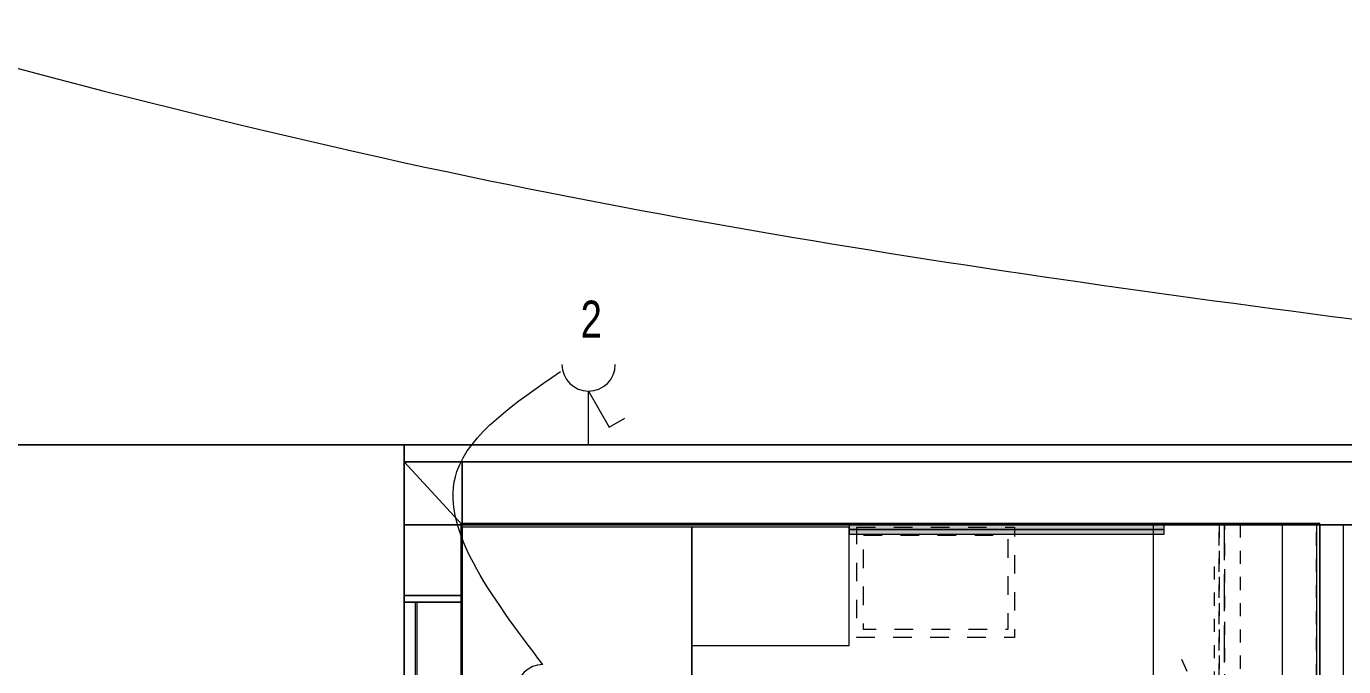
# Model space of a CAD drawing. Header units: millimetres. Extents: x 11356 to 46017, y -5218 to 16780.
# Drawn here: x 24480 to 29499, y 7267 to 9708 of the extents above; entities that cross this region are included whole.
import ezdxf

# ---------------------------------------------------------------- set-up
doc = ezdxf.new("R2010")
doc.units = ezdxf.units.MM
for name, pattern in [('IMPORT-Contour Line', [100, 50, -50]), ('IMPORT-Dashed', [282.222223, 141.111112, -141.111112]), ('IMPORT-Hidden Line', [195.611112, 141.111112, -54.5]), ('IMPORT-Small Dashed', [141.111111, 70.555556, -70.555556])]:
    doc.linetypes.add(name, pattern=pattern)
for name, color, linetype, lineweight in [('_Essential Power', 1, 'Continuous', 13), ('_Non Essential Power', 1, 'Continuous', 13), ('A-Des_ Fittings Joinery_Pen_No__226', 214, 'Continuous', 13), ('A-Des_ Fittings Joinery_Pen_No__81', 251, 'Continuous', 18), ('A-Des_ Walls', 7, 'Continuous', 13), ('A-Des_ Walls_Pen_No__81', 251, 'Continuous', 18), ('ARCHICAD Windows', 7, 'Continuous', 13), ('ARCHICAD Windows_Pen_No__81', 251, 'Continuous', 18), ('L07 Enlarged Ground Proposed Plan 02_GFGF Enlarged Proposed Plan 02_dwg', 8, 'Continuous', 13), ('New_A-Des_ Fittings General', 7, 'Continuous', 13), ('New_A-Des_ Fittings General_Pen_No__64', 250, 'Continuous', 18), ('New_A-Des_ Fittings Joinery_Pen_No__1', 7, 'Continuous', 13), ('New_A-Des_ Fittings Joinery_Pen_No__4', 250, 'Continuous', 18), ('New_A-Des_ Fittings Joinery_Pen_No__89', 250, 'Continuous', 18), ('New_A-Des_ Furniture_Pen_No__1', 7, 'Continuous', 13), ('New_A-Des_ Walls_Pen_No__27', 250, 'Continuous', 18), ('New_A-Des_ Zones_Pen_No__94', 250, 'Continuous', 18)]:
    doc.layers.add(name, color=color, linetype=linetype, lineweight=lineweight)
doc.styles.add('Arial Narrow', font='ARIALN.TTF', dxfattribs={"width": 0.9, "height": 125})

# ---------------------------------------------------------------- blocks, each defined once
blk = doc.blocks.new('L07 Enlarged Ground Proposed Plan 02_GFGF Enlarged Proposed Plan 02_dwg_Cadimage Cabinet-12185930-NEW GROUND FLOOR LAYOUT - ELECTRICAL PROPOSED PLAN 02')
at = {"layer": 'New_A-Des_ Fittings Joinery_Pen_No__4', "color": 253, "linetype": 'IMPORT-Hidden Line'}
for p, q in [((28774.7, 7772.3), (28774.7, 7808.3)), ((28774.7, 7808.3), (28815, 7808.3)), ((28815, 7808.3), (29394.7, 7808.3))]:
    blk.add_line(p, q, dxfattribs=at)
at = {"layer": 'New_A-Des_ Fittings Joinery_Pen_No__4', "color": 253}
for p, q in [((28774.7, 7772.3), (28774.7, 7808.3)), ((28774.7, 7808.3), (28815, 7808.3)), ((28815, 7808.3), (29394.7, 7808.3))]:
    blk.add_line(p, q, dxfattribs=at)
at = {"layer": 'New_A-Des_ Fittings Joinery_Pen_No__4', "color": 253, "linetype": 'IMPORT-Hidden Line', "flags": 128}
for points in [[(29394.7, 7808.3), (29394.7, 6308.3), (29200.7, 6308.3)], [(29134.2, 6308.3), (28774.7, 6308.3), (28774.7, 7772.3)]]:
    blk.add_lwpolyline(points, dxfattribs=at)
at = {"layer": 'New_A-Des_ Fittings Joinery_Pen_No__4', "color": 253, "flags": 128}
for points in [[(29394.7, 7808.3), (29394.7, 6308.3), (29200.7, 6308.3)], [(29134.2, 6308.3), (28774.7, 6308.3), (28774.7, 7772.3)]]:
    blk.add_lwpolyline(points, dxfattribs=at)
blk = doc.blocks.new('L07 Enlarged Ground Proposed Plan 02_GFGF Enlarged Proposed Plan 02_dwg_Cadimage Cabinet_4-12185933-NEW GROUND FLOOR LAYOUT - ELECTRICAL PROPOSED PLAN 02')
at = {"layer": 'New_A-Des_ Fittings Joinery_Pen_No__1', "color": 9, "linetype": 'IMPORT-Contour Line'}
for p, q in [((29024.7, 7809.2), (29024.7, 6849.2)), ((29004.7, 6869.2), (29004.7, 5909.2))]:
    blk.add_line(p, q, dxfattribs=at)
at = {"layer": 'New_A-Des_ Fittings Joinery_Pen_No__1', "color": 9, "linetype": 'IMPORT-Contour Line', "flags": 128}
blk.add_lwpolyline([(29104.7, 7809.2), (29104.7, 5909.2), (29024.7, 5909.2), (29024.7, 7809.2)], close=True, dxfattribs=at)
for points in [[(29004.7, 7649.2), (29004.7, 7009.2), (28867.5, 7329.2)], [(28847.5, 6389.2), (28984.7, 6709.2), (28984.7, 6069.2)]]:
    blk.add_lwpolyline(points, dxfattribs=at)
blk = doc.blocks.new('L07 Enlarged Ground Proposed Plan 02_GFGF Enlarged Proposed Plan 02_dwg_Slab_26_1-12185989-NEW GROUND FLOOR LAYOUT - ELECTRICAL PROPOSED PLAN 02')
at = {"layer": 'New_A-Des_ Fittings Joinery_Pen_No__89', "color": 253}
for p, q in [((27015, 7798.3), (27015, 7348.3)), ((27615, 7798.3), (27015, 7798.3)), ((27615, 7772.3), (27615, 7798.3))]:
    blk.add_line(p, q, dxfattribs=at)
at = {"layer": 'New_A-Des_ Fittings Joinery_Pen_No__89', "color": 253, "flags": 128}
blk.add_lwpolyline([(27015, 7348.3), (27615, 7348.3), (27615, 7772.3)], dxfattribs=at)
blk = doc.blocks.new('L07 Enlarged Ground Proposed Plan 02_GFGF Enlarged Proposed Plan 02_dwg_Wall_15_1-12186011-NEW GROUND FLOOR LAYOUT - ELECTRICAL PROPOSED PLAN 02')
at = {"layer": 'A-Des_ Walls', "color": 50}
for p, q in [((27615, 7808.3), (28815, 7808.3)), ((28815, 7808.3), (29407.7, 7808.3)), ((29407.7, 7808.3), (29497.7, 7808.3))]:
    blk.add_line(p, q, dxfattribs=at)
at = {"layer": 'A-Des_ Walls', "color": 50, "flags": 128}
for points in [[(26139.7, 7808.3), (25919.7, 8048.3), (25919.7, 7808.3), (26139.7, 7808.3), (27615, 7808.3)], [(29497.7, 7808.3), (29599.7, 7808.3), (29599.7, 8048.3), (26139.7, 8048.3), (26139.7, 7808.3)]]:
    blk.add_lwpolyline(points, dxfattribs=at)
blk.add_lwpolyline([(26139.7, 8048.3), (25919.7, 8048.3), (26139.7, 7808.3)], close=True, dxfattribs=at)
at = {"layer": 'A-Des_ Walls_Pen_No__81', "color": 254}
for p, q in [((27615, 7808.3), (26139.7, 7808.3)), ((28815, 7808.3), (27615, 7808.3)), ((29407.7, 7808.3), (28815, 7808.3)), ((29497.7, 7808.3), (29407.7, 7808.3))]:
    blk.add_line(p, q, dxfattribs=at)
at = {"layer": 'A-Des_ Walls_Pen_No__81', "color": 254, "flags": 128}
blk.add_lwpolyline([(25919.7, 7808.3), (25919.7, 8048.3), (29599.7, 8048.3), (29599.7, 7808.3), (29497.7, 7808.3)], dxfattribs=at)
blk = doc.blocks.new('L07 Enlarged Ground Proposed Plan 02_GFGF Enlarged Proposed Plan 02_dwg_Wall_42_1-12186056-NEW GROUND FLOOR LAYOUT - ELECTRICAL PROPOSED PLAN 02')
at = {"layer": 'A-Des_ Walls', "color": 50, "flags": 128}
blk.add_lwpolyline([(25919.7, 8048.3), (29599.7, 8048.3), (29599.7, 8113.3), (25919.7, 8113.3)], close=True, dxfattribs=at)
at = {"layer": 'A-Des_ Walls_Pen_No__81', "color": 254, "flags": 128}
blk.add_lwpolyline([(25919.7, 8048.3), (25919.7, 8113.3), (29599.7, 8113.3), (29599.7, 8048.3)], close=True, dxfattribs=at)
blk = doc.blocks.new('L07 Enlarged Ground Proposed Plan 02_GFGF Enlarged Proposed Plan 02_dwg_CI Tools Window_5__1-12186058-NEW GROUND FLOOR LAYOUT - ELECTRICAL PROPOSED PLAN 02')
at = {"layer": 'ARCHICAD Windows', "color": 50}
for p, q in [((26139.7, 7538.3), (25919.7, 7538.3)), ((26139.7, 7513.3), (26139.7, 7538.3)), ((25919.7, 4288.3), (26139.7, 4288.3)), ((26139.7, 4288.3), (26139.7, 4313.3))]:
    blk.add_line(p, q, dxfattribs=at)
at = {"layer": 'ARCHICAD Windows', "color": 50, "flags": 128}
for points in [[(25919.7, 7538.3), (25919.7, 7513.3), (26139.7, 7513.3)], [(26139.7, 4313.3), (25919.7, 4313.3), (25919.7, 4288.3)]]:
    blk.add_lwpolyline(points, dxfattribs=at)
at = {"layer": 'ARCHICAD Windows_Pen_No__81', "color": 254}
for p, q in [((25919.7, 7538.3), (26139.7, 7538.3)), ((26139.7, 7538.3), (26139.7, 7513.3)), ((25919.7, 4313.3), (25919.7, 7513.3)), ((25961.7, 7513.3), (25961.7, 4313.3)), ((25967.7, 7513.3), (25967.7, 4313.3)), ((26139.7, 7513.3), (26139.7, 5523.9)), ((26139.7, 5521.5), (26139.7, 4313.3)), ((25919.7, 4288.3), (26139.7, 4288.3)), ((26139.7, 4288.3), (26139.7, 4313.3))]:
    blk.add_line(p, q, dxfattribs=at)
at = {"layer": 'ARCHICAD Windows_Pen_No__81', "color": 254, "flags": 128}
for points in [[(26139.7, 7513.3), (25919.7, 7513.3), (25919.7, 7538.3)], [(26139.7, 4313.3), (25919.7, 4313.3), (25919.7, 4288.3)]]:
    blk.add_lwpolyline(points, dxfattribs=at)
blk = doc.blocks.new('L07 Enlarged Ground Proposed Plan 02_GFGF Enlarged Proposed Plan 02_dwg_Wall_44_1-12186059-NEW GROUND FLOOR LAYOUT - ELECTRICAL PROPOSED PLAN 02')
at = {"layer": 'A-Des_ Walls', "color": 50}
for p, q in [((26139.7, 7798.3), (26139.7, 7808.3)), ((26139.7, 7538.3), (26139.7, 7798.3)), ((26139.7, 5913.3), (26139.7, 7538.3)), ((26139.7, 5523.9), (26139.7, 5913.3)), ((26139.7, 4288.3), (26139.7, 5521.5))]:
    blk.add_line(p, q, dxfattribs=at)
at = {"layer": 'A-Des_ Walls', "color": 50, "flags": 128}
for points in [[(26139.7, 7808.3), (25919.7, 7808.3), (25919.7, 7538.3), (26139.7, 7538.3)], [(26139.7, 7538.3), (25919.7, 7538.3), (25919.7, 5913.3)], [(25919.7, 5913.3), (25919.7, 4288.3), (26139.7, 4288.3)]]:
    blk.add_lwpolyline(points, dxfattribs=at)
for points in [[(26139.7, 5913.3), (25919.7, 5913.3)], [(26139.7, 4288.3), (25919.7, 4288.3), (25919.7, 4008.3), (26139.7, 4008.3)]]:
    blk.add_lwpolyline(points, close=True, dxfattribs=at)
at = {"layer": 'A-Des_ Walls_Pen_No__81', "color": 254}
for p, q in [((26139.7, 7798.3), (26139.7, 7808.3)), ((26139.7, 7538.3), (26139.7, 7798.3))]:
    blk.add_line(p, q, dxfattribs=at)
at = {"layer": 'A-Des_ Walls_Pen_No__81', "color": 254, "flags": 128}
for points in [[(25919.7, 7808.3), (25919.7, 7538.3), (26139.7, 7538.3)], [(25919.7, 4008.3), (25919.7, 4288.3), (26139.7, 4288.3), (26139.7, 4008.3)]]:
    blk.add_lwpolyline(points, dxfattribs=at)
blk.add_blockref('L07 Enlarged Ground Proposed Plan 02_GFGF Enlarged Proposed Plan 02_dwg_CI Tools Window_5__1-12186058-NEW GROUND FLOOR LAYOUT - ELECTRICAL PROPOSED PLAN 02', (0, 0))
blk = doc.blocks.new('L07 Enlarged Ground Proposed Plan 02_GFGF Enlarged Proposed Plan 02_dwg_Slab_28_1-12186317-NEW GROUND FLOOR LAYOUT - ELECTRICAL PROPOSED PLAN 02')
at = {"layer": 'A-Des_ Fittings Joinery_Pen_No__81', "color": 254}
blk.add_line((26139.7, 5521.5), (26139.7, 4288.3), dxfattribs=at)
at = {"layer": 'A-Des_ Fittings Joinery_Pen_No__81', "color": 254, "flags": 128}
blk.add_lwpolyline([(26139.7, 4288.3), (27015, 4288.3), (27015, 7798.3), (26139.7, 7798.3), (26139.7, 5523.9)], dxfattribs=at)
blk = doc.blocks.new('L07 Enlarged Ground Proposed Plan 02_GFGF Enlarged Proposed Plan 02_dwg_Slab_41_1-12186330-NEW GROUND FLOOR LAYOUT - ELECTRICAL PROPOSED PLAN 02')
at = {"layer": 'New_A-Des_ Fittings General', "lineweight": 18}
blk.add_hatch(color=10, dxfattribs=at).paths.add_polyline_path([(28815, 7790.3), (28815, 7808.3), (27615, 7808.3), (27615, 7790.3)])
at = {"layer": 'New_A-Des_ Fittings General_Pen_No__64', "color": 253}
blk.add_line((27615, 7790.3), (28815, 7790.3), dxfattribs=at)
at = {"layer": 'New_A-Des_ Fittings General_Pen_No__64', "color": 253, "flags": 128}
blk.add_lwpolyline([(28815, 7790.3), (28815, 7808.3), (27615, 7808.3), (27615, 7790.3)], dxfattribs=at)
blk = doc.blocks.new('L07 Enlarged Ground Proposed Plan 02_GFGF Enlarged Proposed Plan 02_dwg_Slab_42_1-12186331-NEW GROUND FLOOR LAYOUT - ELECTRICAL PROPOSED PLAN 02')
at = {"layer": 'New_A-Des_ Fittings General', "lineweight": 18}
blk.add_hatch(color=10, dxfattribs=at).paths.add_polyline_path([(28815, 7772.3), (28815, 7790.3), (27615, 7790.3), (27615, 7772.3)])
at = {"layer": 'New_A-Des_ Fittings General_Pen_No__64', "color": 253, "flags": 128}
blk.add_lwpolyline([(27615, 7772.3), (28815, 7772.3), (28815, 7790.3), (27615, 7790.3)], close=True, dxfattribs=at)
blk = doc.blocks.new('L07 Enlarged Ground Proposed Plan 02_GFGF Enlarged Proposed Plan 02_dwg_Wall_130_1-12186337-NEW GROUND FLOOR LAYOUT - ELECTRICAL PROPOSED PLAN 02')
at = {"layer": 'New_A-Des_ Walls_Pen_No__27', "color": 253, "flags": 128}
blk.add_lwpolyline([(29407.7, 7808.3), (29407.7, 4008.3), (29497.7, 4008.3), (29497.7, 7808.3)], close=True, dxfattribs=at)
blk = doc.blocks.new('L07 Enlarged Ground Proposed Plan 02_GFGF Enlarged Proposed Plan 02_dwg_trolley_box_bis_20130117-12186414-NEW GROUND FLOOR LAYOUT - ELECTRICAL PROPOSED PLAN 02')
at = {"layer": 'New_A-Des_ Furniture_Pen_No__1', "color": 9, "linetype": 'IMPORT-Small Dashed', "flags": 128}
for points in [[(27644.1, 7798.3), (28244.1, 7798.3), (28244.1, 7378.3), (27644.1, 7378.3)], [(27669.5, 7768.3), (28218.8, 7768.3), (28218.8, 7408.3), (27669.5, 7408.3)]]:
    blk.add_lwpolyline(points, close=True, dxfattribs=at)
blk = doc.blocks.new('L07 Enlarged Ground Proposed Plan 02_GFGF Enlarged Proposed Plan 02_dwg_Cadimage Cabinet_11-12186415-NEW GROUND FLOOR LAYOUT - ELECTRICAL PROPOSED PLAN 02')
at = {"layer": 'New_A-Des_ Fittings Joinery_Pen_No__4', "color": 253, "linetype": 'IMPORT-Contour Line', "flags": 128}
blk.add_lwpolyline([(29394.7, 6428.3), (29394.7, 7808.3), (29044.7, 7808.3), (29044.7, 6428.3)], close=True, dxfattribs=at)
at = {"layer": 'New_A-Des_ Fittings Joinery_Pen_No__4', "color": 253, "linetype": 'IMPORT-Hidden Line', "flags": 128}
blk.add_lwpolyline([(29044.7, 7808.3), (29394.7, 7808.3), (29394.7, 7463.3), (29394.7, 7118.3), (29394.7, 6773.3), (29394.7, 6428.3), (29044.7, 6428.3), (29044.7, 6773.3), (29044.7, 7118.3), (29044.7, 7463.3)], close=True, dxfattribs=at)
blk = doc.blocks.new('L07 Enlarged Ground Proposed Plan 02_GFGF Enlarged Proposed Plan 02_dwg-12097911-NEW GROUND FLOOR LAYOUT - ELECTRICAL PROPOSED PLAN 02')
at = {"layer": 'A-Des_ Fittings Joinery_Pen_No__226', "color": 9, "linetype": 'IMPORT-Dashed'}
for p, q in [((27015, 7798.3), (27015, 7348.3)), ((27015, 7348.3), (27015, 4458.3))]:
    blk.add_line(p, q, dxfattribs=at)
at = {"layer": 'New_A-Des_ Zones_Pen_No__94', "color": 253}
for p, q in [((29407.7, 4012.8), (29407.7, 7808.3)), ((29497.7, 7808.3), (29407.7, 7808.3)), ((31539.7, 7808.3), (29497.7, 7808.3))]:
    blk.add_line(p, q, dxfattribs=at)
at = {"layer": 'New_A-Des_ Zones_Pen_No__94', "color": 253, "flags": 128}
blk.add_lwpolyline([(24399.7, 8113.3), (25919.7, 8113.3), (31899.7, 8113.3), (31899.7, 9068.3), (32084.7, 9253.3), (32229.7, 9253.3), (35174, 9253.3), (35174, 9513.3), (35494, 9513.3), (35494, 10623.3), (30919.7, 10623.3), (30919.7, 9953.3), (24399.7, 9953.3)], close=True, dxfattribs=at)
for points in [[(23739.7, 8048.3), (23739.7, 3773.3), (22829.7, 3773.3), (22829.7, 1373.3), (23739.7, 1373.3), (23739.7, -3311.6), (25919.7, -3311.6), (25919.7, -2319.3), (26320.7, -2319.3), (26316.4, 98), (25919.7, 98), (25919.7, 1373.3), (32239.7, 1373.3), (32239.7, 3773.3), (25919.7, 3773.3), (25919.7, 8048.3), (25919.7, 8113.3), (24399.7, 8113.3), (23739.7, 8113.3), (23739.7, 8048.3)], [(29407.7, 7808.3), (29407.7, 7812.8), (26134.7, 7812.8), (26134.7, 4292.8)], [(29407.7, 7808.3), (29264.7, 7808.3), (29264.7, 6271.4)]]:
    blk.add_lwpolyline(points, dxfattribs=at)
for name in ['L07 Enlarged Ground Proposed Plan 02_GFGF Enlarged Proposed Plan 02_dwg_Wall_42_1-12186056-NEW GROUND FLOOR LAYOUT - ELECTRICAL PROPOSED PLAN 02', 'L07 Enlarged Ground Proposed Plan 02_GFGF Enlarged Proposed Plan 02_dwg_Wall_15_1-12186011-NEW GROUND FLOOR LAYOUT - ELECTRICAL PROPOSED PLAN 02', 'L07 Enlarged Ground Proposed Plan 02_GFGF Enlarged Proposed Plan 02_dwg_Wall_44_1-12186059-NEW GROUND FLOOR LAYOUT - ELECTRICAL PROPOSED PLAN 02', 'L07 Enlarged Ground Proposed Plan 02_GFGF Enlarged Proposed Plan 02_dwg_Slab_28_1-12186317-NEW GROUND FLOOR LAYOUT - ELECTRICAL PROPOSED PLAN 02', 'L07 Enlarged Ground Proposed Plan 02_GFGF Enlarged Proposed Plan 02_dwg_Slab_26_1-12185989-NEW GROUND FLOOR LAYOUT - ELECTRICAL PROPOSED PLAN 02', 'L07 Enlarged Ground Proposed Plan 02_GFGF Enlarged Proposed Plan 02_dwg_Slab_41_1-12186330-NEW GROUND FLOOR LAYOUT - ELECTRICAL PROPOSED PLAN 02', 'L07 Enlarged Ground Proposed Plan 02_GFGF Enlarged Proposed Plan 02_dwg_Slab_42_1-12186331-NEW GROUND FLOOR LAYOUT - ELECTRICAL PROPOSED PLAN 02', 'L07 Enlarged Ground Proposed Plan 02_GFGF Enlarged Proposed Plan 02_dwg_trolley_box_bis_20130117-12186414-NEW GROUND FLOOR LAYOUT - ELECTRICAL PROPOSED PLAN 02', 'L07 Enlarged Ground Proposed Plan 02_GFGF Enlarged Proposed Plan 02_dwg_Cadimage Cabinet-12185930-NEW GROUND FLOOR LAYOUT - ELECTRICAL PROPOSED PLAN 02', 'L07 Enlarged Ground Proposed Plan 02_GFGF Enlarged Proposed Plan 02_dwg_Cadimage Cabinet_4-12185933-NEW GROUND FLOOR LAYOUT - ELECTRICAL PROPOSED PLAN 02', 'L07 Enlarged Ground Proposed Plan 02_GFGF Enlarged Proposed Plan 02_dwg_Cadimage Cabinet_11-12186415-NEW GROUND FLOOR LAYOUT - ELECTRICAL PROPOSED PLAN 02', 'L07 Enlarged Ground Proposed Plan 02_GFGF Enlarged Proposed Plan 02_dwg_Wall_130_1-12186337-NEW GROUND FLOOR LAYOUT - ELECTRICAL PROPOSED PLAN 02']:
    blk.add_blockref(name, (0, 0))

msp = doc.modelspace()

# ---------------------------------------------------------------- linework, layer by layer
at = {"layer": '_Essential Power'}
msp.add_spline([(26437.2, 4984.3), (23856.1, 7678.2), (23515.1, 11295.9), (21444.4, 13807.3)], degree=3, dxfattribs=at)
at = {"layer": '_Non Essential Power', "color": 10, "lineweight": 18}
for p, q in [((26621.8, 8114.2), (26621.8, 8317.4)), ((26621.8, 8317.4), (26700.8, 8180.5)), ((26700.8, 8180.5), (26759.5, 8214.4))]:
    msp.add_line(p, q, dxfattribs=at)
for centre, start, end in [((26621.8, 8419), 180, 0), ((26447.8, 7173.8), 90, 270)]:
    msp.add_arc(centre, 101.6, start, end, dxfattribs=at)
at = {"layer": '_Non Essential Power'}
for points in [[(20637.9, 10695.5), (26174, 9134.8), (30837.5, 8429.7)], [(26447.4, 7275.2), (26120.4, 8011.2), (26514.8, 8392.3)]]:
    msp.add_spline(points, degree=3, dxfattribs=at)

# ---------------------------------------------------------------- block references
at = {"layer": 'L07 Enlarged Ground Proposed Plan 02_GFGF Enlarged Proposed Plan 02_dwg', "color": 253, "lineweight": 18}
msp.add_blockref('L07 Enlarged Ground Proposed Plan 02_GFGF Enlarged Proposed Plan 02_dwg-12097911-NEW GROUND FLOOR LAYOUT - ELECTRICAL PROPOSED PLAN 02', (0, 0), dxfattribs=at)

# ---------------------------------------------------------------- texts
at = {"layer": '_Non Essential Power', "color": 1, "insert": (26591.6, 8662.4), "char_height": 141.1, "width": 97.748, "attachment_point": 1, "style": 'Arial Narrow'}
msp.add_mtext('2', dxfattribs=at)

doc.saveas('drawing.dxf')
